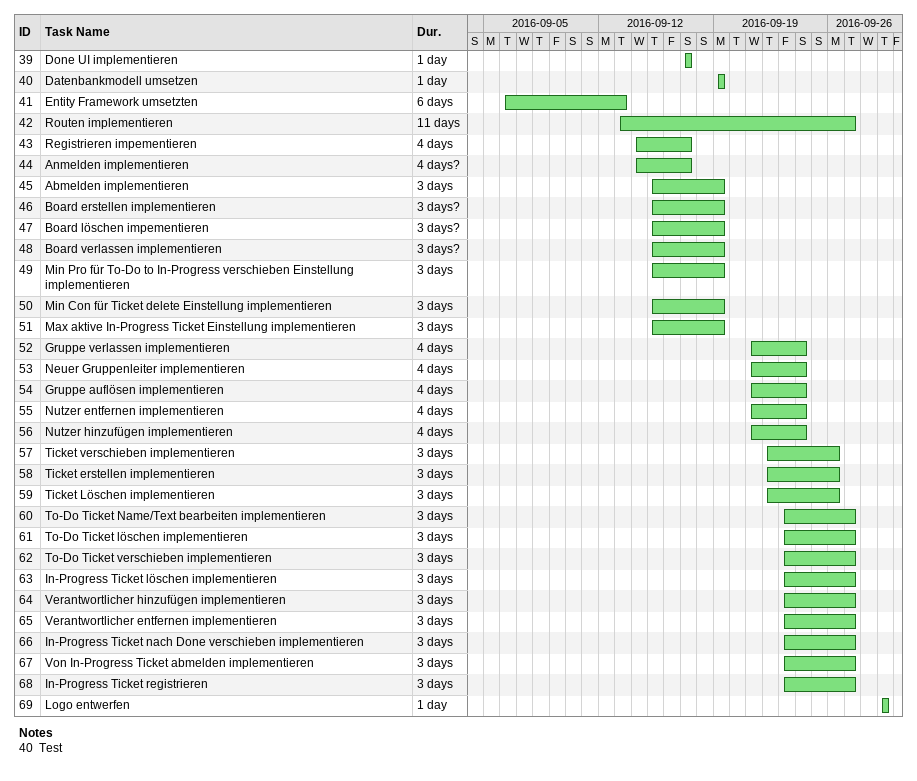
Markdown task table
| ID | Task | Duration | Start | Finish |
|---|---|---|---|---|
| 39 | Done UI implementieren | 1d | 2016-09-17 | 2016-09-17 |
| 40 | Datenbankmodell umsetzen | 1d | 2016-09-19 | 2016-09-19 |
| 41 | Entity Framework umsetzten | 6d | 2016-09-06 | 2016-09-13 |
| 42 | Routen implementieren | 11d | 2016-09-13 | 2016-09-27 |
| 43 | Registrieren impementieren | 4d | 2016-09-14 | 2016-09-17 |
| 44 | Anmelden implementieren | 4d? | 2016-09-14 | 2016-09-17 |
| 45 | Abmelden implementieren | 3d | 2016-09-15 | 2016-09-19 |
| 46 | Board erstellen implementieren | 3d? | 2016-09-15 | 2016-09-19 |
| 47 | Board löschen impementieren | 3d? | 2016-09-15 | 2016-09-19 |
| 48 | Board verlassen implementieren | 3d? | 2016-09-15 | 2016-09-19 |
| 49 | Min Pro für To-Do to In-Progress verschieben Einstellung implementieren | 3d | 2016-09-15 | 2016-09-19 |
| 50 | Min Con für Ticket delete Einstellung implementieren | 3d | 2016-09-15 | 2016-09-19 |
| 51 | Max aktive In-Progress Ticket Einstellung implementieren | 3d | 2016-09-15 | 2016-09-19 |
| 52 | Gruppe verlassen implementieren | 4d | 2016-09-21 | 2016-09-24 |
| 53 | Neuer Gruppenleiter implementieren | 4d | 2016-09-21 | 2016-09-24 |
| 54 | Gruppe auflösen implementieren | 4d | 2016-09-21 | 2016-09-24 |
| 55 | Nutzer entfernen implementieren | 4d | 2016-09-21 | 2016-09-24 |
| 56 | Nutzer hinzufügen implementieren | 4d | 2016-09-21 | 2016-09-24 |
| 57 | Ticket verschieben implementieren | 3d | 2016-09-22 | 2016-09-26 |
| 58 | Ticket erstellen implementieren | 3d | 2016-09-22 | 2016-09-26 |
| 59 | Ticket Löschen implementieren | 3d | 2016-09-22 | 2016-09-26 |
| 60 | To-Do Ticket Name/Text bearbeiten implementieren | 3d | 2016-09-23 | 2016-09-27 |
| 61 | To-Do Ticket löschen implementieren | 3d | 2016-09-23 | 2016-09-27 |
| 62 | To-Do Ticket verschieben implementieren | 3d | 2016-09-23 | 2016-09-27 |
| 63 | In-Progress Ticket löschen implementieren | 3d | 2016-09-23 | 2016-09-27 |
| 64 | Verantwortlicher hinzufügen implementieren | 3d | 2016-09-23 | 2016-09-27 |
| 65 | Verantwortlicher entfernen implementieren | 3d | 2016-09-23 | 2016-09-27 |
| 66 | In-Progress Ticket nach Done verschieben implementieren | 3d | 2016-09-23 | 2016-09-27 |
| 67 | Von In-Progress Ticket abmelden implementieren | 3d | 2016-09-23 | 2016-09-27 |
| 68 | In-Progress Ticket registrieren | 3d | 2016-09-23 | 2016-09-27 |
| 69 | Logo entwerfen | 1d | 2016-09-29 | 2016-09-29 |

Notes
- 40: Test
